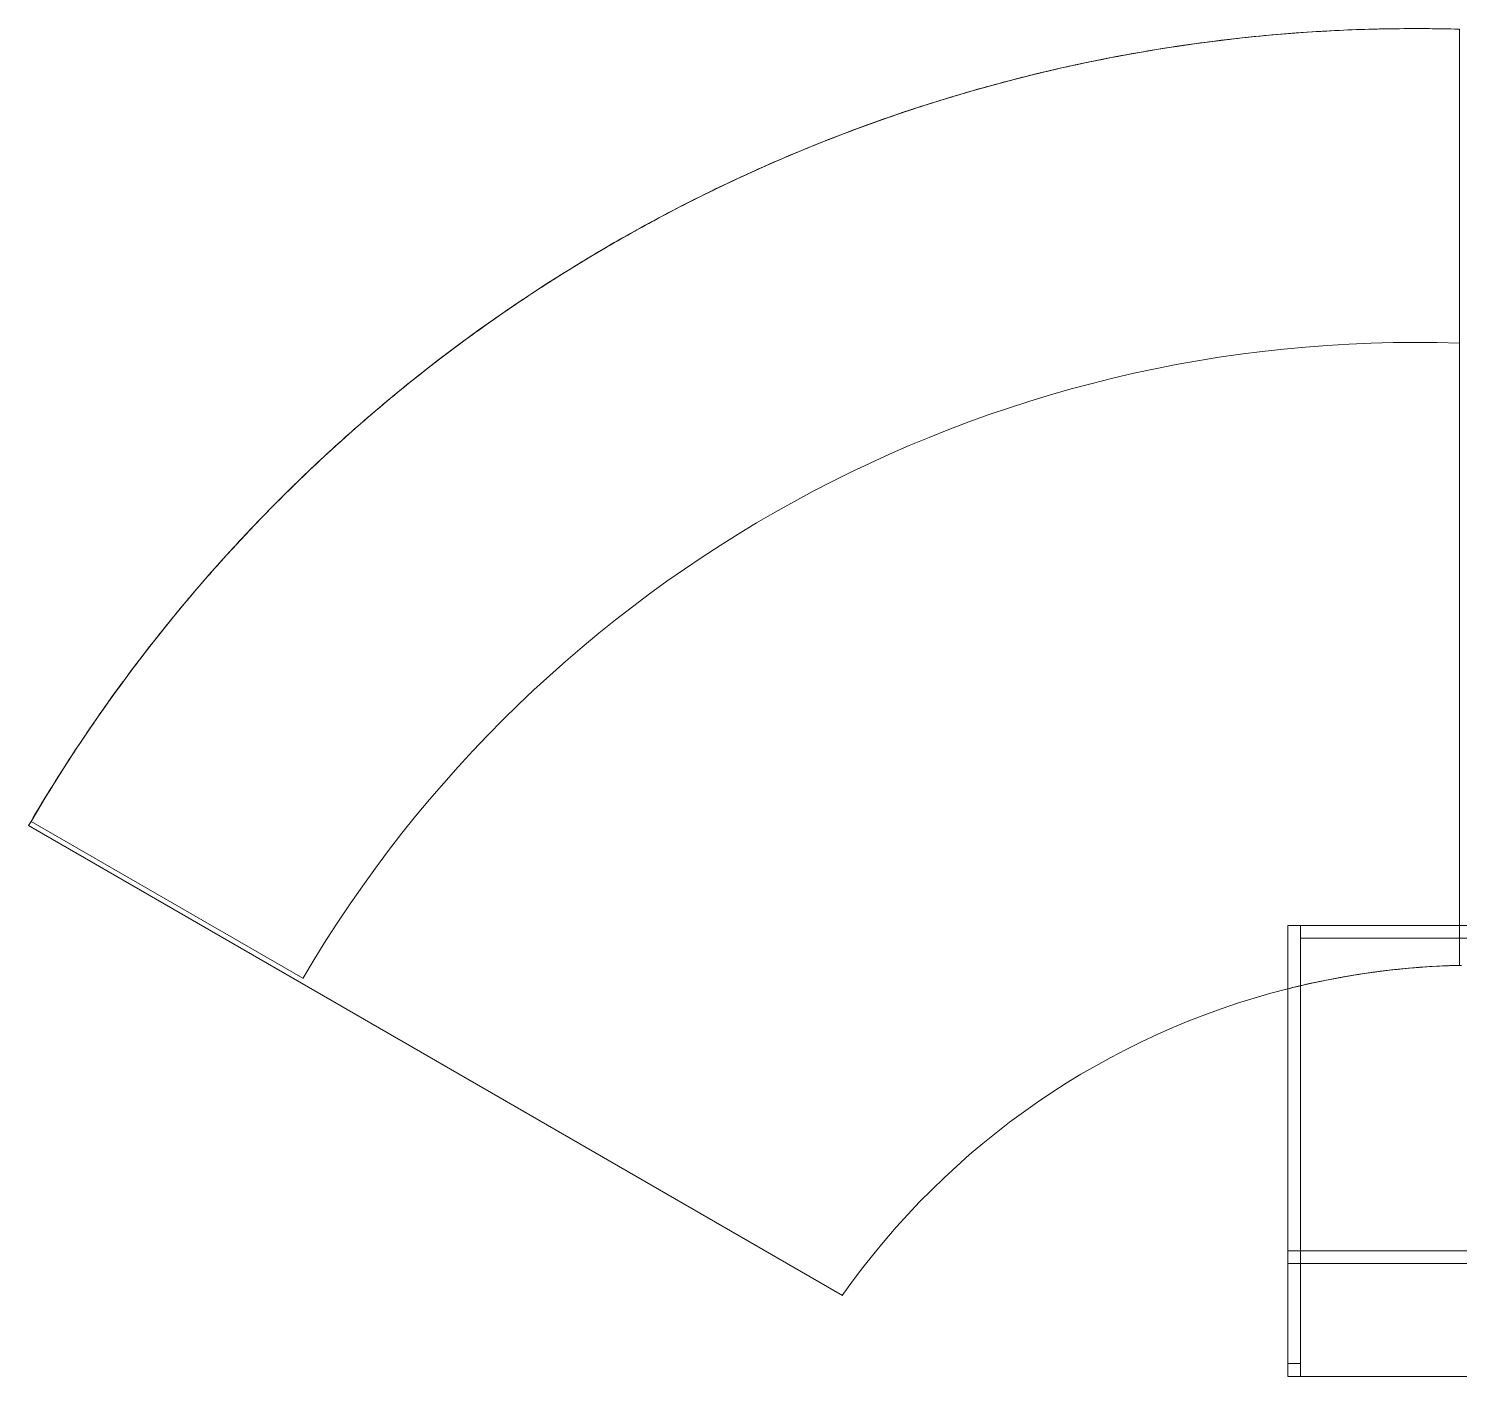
# Model space of a CAD drawing. Header units: millimetres. Extents: x 1322 to 199238, y -8553 to 29000.
# Drawn here: x 26390 to 27735, y 19382 to 20649 of the extents above; entities that cross this region are included whole.
import ezdxf

# ---------------------------------------------------------------- set-up
doc = ezdxf.new("R2010")
doc.units = ezdxf.units.MM
doc.layers.add('I-FURN-1', color=7, linetype='Continuous', lineweight=9, true_color=0xf0f0f0)

# ---------------------------------------------------------------- blocks, each defined once
blk = doc.blocks.new('Кофетейбл Leger _Minotti_ - 1_74-25577647-План размещения напольных электротехнических лючков и розеток 1 этажа в осях 23_1-33')
at = {"layer": 'I-FURN-1'}
for p, q in [((212, 275), (-212, 275)), ((-212, 275), (-212, -275)), ((-212, -275), (-212, 275)), ((-212, 275), (212, 275)), ((-200, 275), (-212, 275)), ((-212, 275), (-212, 263)), ((-212, 263), (-212, 275)), ((-212, 275), (-200, 275)), ((-212, 275), (-212, 263)), ((-200, 275), (-212, 275)), ((-212, 275), (-200, 275)), ((-212, 263), (-212, 275)), ((212, 275), (-212, 275)), ((-212, 275), (-212, -275)), ((-212, 263), (-212, 275)), ((-212, 275), (-200, 275)), ((-106, 275), (-200, 275)), ((-200, 275), (-106, 275)), ((-200, 263), (-200, 275)), ((-200, 275), (-200, 263.3)), ((-200, 275), (-106, 275)), ((-94, 275), (-106, 275)), ((-106, 275), (-94, 275)), ((-106, 275), (-106, 263)), ((-94, 275), (-106, 275)), ((-106, 275), (-94, 275)), ((-106, 263), (-106, 275)), ((-106, 275), (-94, 275)), ((152, 275), (-94, 275)), ((-94, 275), (152, 275)), ((-94, 263), (-94, 275)), ((-94, 275), (-94, 263)), ((-94, 275), (212, 275)), ((212, 275), (152, 275)), ((152, 275), (212, 275)), ((212, -275), (212, 275)), ((212, 275), (212, -275)), ((212, 263), (212, 275)), ((212, 275), (212, 263)), ((212, -275), (212, 275)), ((212, 275), (212, -275)), ((-212, 263), (-200, 263)), ((-200, 263), (-212, 263)), ((-212, 263), (-200, 263)), ((-200, 263), (-212, 263)), ((-212, -263), (-212, 263)), ((-200, 263), (-106, 263)), ((-106, 263), (-200, 263)), ((-94, 263), (-106, 263)), ((-106, 263), (-106, -263)), ((-106, -263), (-106, 263)), ((-106, 263), (-94, 263)), ((-106, 263), (-94, 263)), ((-94, 263), (-106, 263)), ((-106, 263), (-94, 263)), ((-94, 263), (-106, 263)), ((-94, -263), (-94, 263)), ((-94, 263), (-94, -263)), ((-94, 263), (154.4, 263)), ((154.4, 263), (-94, 263)), ((154.4, 263), (212, 263)), ((200, 263), (154.4, 263)), ((212, 263), (200, 263)), ((200, 263), (200, 205.5)), ((200, 205.5), (200, 263)), ((200, 263), (212, 263)), ((212, 263), (200, 263)), ((212, 208), (212, 263)), ((212, 263), (212, 208)), ((200, 205.1), (200, 200.5)), ((200, 200.5), (200, 205.1)), ((212, 201.1), (212, 207.5)), ((212, 207.5), (212, 201.1)), ((200, 200), (200, 117.6)), ((200, 117.6), (200, 200)), ((212, 119.4), (212, 200.6)), ((212, 200.6), (212, 119.4)), ((200, 117.3), (200, 113.7)), ((200, 113.7), (200, 117.3)), ((200, 113.3), (200, 111.6)), ((200, 111.6), (200, 113.3)), ((200, 111.6), (200, -263)), ((200, -263), (200, 111.6)), ((212, 113.7), (212, 118.9)), ((212, 118.9), (212, 113.7)), ((212, 111.6), (212, 113.1)), ((212, 113.1), (212, 111.6)), ((212, -263), (212, 111.6)), ((212, 111.6), (212, -263)), ((-200, -263), (-212, -263)), ((-212, -263), (-212, -275)), ((-212, -275), (-212, -263)), ((-212, -263), (-200, -263)), ((-212, -263), (-212, -275)), ((-200, -263), (-212, -263)), ((-212, -263), (-200, -263)), ((-212, -275), (-212, -263)), ((-212, -275), (-212, -263)), ((-106, -263), (-200, -263)), ((-200, -263), (-106, -263)), ((-200, -275), (-200, -263)), ((-200, -263), (-200, -274.7)), ((-106, -263), (-94, -263)), ((-94, -263), (-106, -263)), ((-94, -263), (-106, -263)), ((-106, -263), (-94, -263)), ((-106, -263), (-106, -275)), ((-94, -263), (-106, -263)), ((-106, -263), (-94, -263)), ((-106, -275), (-106, -263)), ((174.4, -263), (-94, -263)), ((-94, -263), (174.4, -263)), ((-94, -275), (-94, -263)), ((-94, -263), (-94, -275)), ((212, -263), (174.4, -263)), ((174.4, -263), (200, -263)), ((200, -263), (212, -263)), ((212, -263), (200, -263)), ((200, -263), (212, -263)), ((212, -275), (212, -263)), ((212, -263), (212, -275)), ((-212, -275), (212, -275)), ((212, -275), (-212, -275)), ((-212, -275), (-200, -275)), ((-200, -275), (-212, -275)), ((-212, -275), (-200, -275)), ((-200, -275), (-212, -275)), ((-212, -275), (212, -275)), ((-200, -275), (-212, -275)), ((-200, -275), (-106, -275)), ((-106, -275), (-200, -275)), ((-106, -275), (-200, -275)), ((-106, -275), (-94, -275)), ((-94, -275), (-106, -275)), ((-106, -275), (-94, -275)), ((-94, -275), (-106, -275)), ((-94, -275), (-106, -275)), ((-94, -275), (174.4, -275)), ((174.4, -275), (-94, -275)), ((212, -275), (-94, -275)), ((174.4, -275), (212, -275)), ((212, -275), (174.4, -275))]:
    blk.add_line(p, q, dxfattribs=at)
blk = doc.blocks.new('Semeystvo1 - 1_31-26872179-План размещения напольных электротехнических лючков и розеток 1 этажа в осях 23_1-33')
at = {"layer": 'I-FURN-1'}
for p, q in [((-3283.7, 598.9), (-3283.7, 894)), ((-3283.7, 894), (-3283.7, 598.9)), ((-3283.7, 598.9), (-3283.7, 894)), ((-3283.7, 894), (-3283.7, 598.9)), ((-3617, 866.2), (-3618.3, 865.9)), ((-3618.3, 865.9), (-3617, 866.2)), ((-3748.7, 834), (-3750.3, 833.5)), ((-3750.3, 833.5), (-3748.7, 834)), ((-3811.9, 814), (-3813.2, 813.6)), ((-3813.2, 813.6), (-3811.9, 814)), ((-3809.3, 814.9), (-3811.8, 814.1)), ((-3811.8, 814.1), (-3809.3, 814.9)), ((-3877, 790.2), (-3879.3, 789.2)), ((-3879.3, 789.2), (-3877, 790.2)), ((-3936.9, 765.1), (-3938.5, 764.4)), ((-3938.5, 764.4), (-3936.9, 765.1)), ((-3935.2, 765.9), (-3936.8, 765.2)), ((-3936.8, 765.2), (-3935.2, 765.9)), ((-4057, 705.3), (-4058.9, 704.2)), ((-4058.9, 704.2), (-4057, 705.3)), ((-3283.7, 51.6), (-3283.7, 598.9)), ((-3283.7, 598.9), (-3283.7, 51.6)), ((-4279.7, 554.4), (-4281.3, 553.1)), ((-4281.3, 553.1), (-4279.7, 554.4)), ((-4279, 554.9), (-4280.1, 554)), ((-4280.1, 554), (-4279, 554.9)), ((-4379.1, 465.5), (-4380.3, 464.4)), ((-4380.3, 464.4), (-4379.1, 465.5)), ((-4470.9, 367.6), (-4472.1, 366.2)), ((-4472.1, 366.2), (-4470.9, 367.6)), ((-4554.4, 260.6), (-4555.3, 259.4)), ((-4555.3, 259.4), (-4554.4, 260.6)), ((-4553.6, 261.9), (-4554.7, 260.2)), ((-4554.7, 260.2), (-4553.6, 261.9)), ((-4553.6, 261.9), (-4554.4, 260.6)), ((-4554.4, 260.6), (-4553.6, 261.9)), ((-4626.5, 149.3), (-4371, 1.8)), ((-4371, 1.8), (-4626.5, 149.3)), ((-4628.8, 145.4), (-3863.8, -296.3)), ((-3863.8, -296.3), (-4628.8, 145.4)), ((-4628.8, 145.4), (-3863.8, -296.3)), ((-3863.8, -296.3), (-4628.8, 145.4)), ((-3283.7, 14), (-3283.7, 51.6)), ((-3283.7, 51.6), (-3283.7, 14)), ((-3283.7, 14), (-3281.6, 14)), ((-3281.6, 14), (-3283.7, 14))]:
    blk.add_line(p, q, dxfattribs=at)
for centre, radius, start, end in [((-3325.6, -613.4), 1508, 88.407, 149.6185), ((-3325.6, -613.4), 1508, 88.407, 149.6185), ((-3325.6, -613.4), 1508, 93.5223, 98.6091), ((-3325.6, -613.4), 1508, 93.5223, 98.6091), ((-3325.6, -613.4), 1508, 93.5229, 95.994), ((-3325.6, -613.4), 1508, 93.5229, 95.994), ((-3325.6, -613.4), 1508, 88.407, 93.508), ((-3325.6, -613.4), 1508, 88.407, 93.508), ((-3325.6, -613.4), 1508, 93.3037, 93.5085), ((-3325.6, -613.4), 1508, 93.3037, 93.5085), ((-3325.6, -613.4), 1508, 90.8872, 93.2962), ((-3325.6, -613.4), 1508, 90.8872, 93.2962), ((-3325.6, -613.4), 1508, 88.4147, 90.8483), ((-3325.6, -613.4), 1508, 88.4147, 90.8483), ((-3325.6, -613.4), 1508, 98.6376, 103.7092), ((-3325.6, -613.4), 1508, 98.6376, 103.7092), ((-3325.6, -613.4), 1508, 98.6386, 101.142), ((-3325.6, -613.4), 1508, 98.6386, 101.142), ((-3325.6, -613.4), 1508, 98.4388, 98.604), ((-3325.6, -613.4), 1508, 98.4388, 98.604), ((-3325.6, -613.4), 1508, 96.0363, 98.4243), ((-3325.6, -613.4), 1508, 96.0363, 98.4243), ((-3325.6, -613.4), 1508, 101.192, 103.5523), ((-3325.6, -613.4), 1508, 101.192, 103.5523), ((-3325.6, -613.4), 1508, 103.7529, 106.293), ((-3325.6, -613.4), 1508, 103.7529, 106.293), ((-3325.6, -613.4), 1508, 103.7529, 105.9206), ((-3325.6, -613.4), 1508, 103.7529, 105.9206), ((-3325.6, -613.4), 1508, 103.574, 103.7061), ((-3325.6, -613.4), 1508, 103.574, 103.7061), ((-3325.6, -613.4), 1508, 105.9206, 108.81), ((-3325.6, -613.4), 1508, 105.9206, 108.81), ((-3325.6, -613.4), 1508, 106.3582, 108.6804), ((-3325.6, -613.4), 1508, 106.3582, 108.6804), ((-3325.6, -613.4), 1508, 108.8687, 111.4482), ((-3325.6, -613.4), 1508, 108.8687, 111.4482), ((-3325.6, -613.4), 1508, 108.8681, 111.1098), ((-3325.6, -613.4), 1508, 108.8681, 111.1098), ((-3325.6, -613.4), 1508, 111.1098, 113.9109), ((-3325.6, -613.4), 1508, 111.1098, 113.9109), ((-3325.6, -613.4), 1508, 111.542, 113.8085), ((-3325.6, -613.4), 1508, 111.542, 113.8085), ((-3325.6, -613.4), 1508, 113.9843, 116.6097), ((-3325.6, -613.4), 1508, 113.9843, 116.6097), ((-3325.6, -613.4), 1508, 113.9834, 116.2695), ((-3325.6, -613.4), 1508, 113.9834, 116.2695), ((-3325.6, -613.4), 1508, 116.2695, 119.0118), ((-3325.6, -613.4), 1508, 116.2695, 119.0118), ((-3325.6, -613.4), 1508, 116.7597, 118.9365), ((-3325.6, -613.4), 1508, 116.7597, 118.9365), ((-3325.6, -613.4), 1508, 116.6097, 116.7597), ((-3325.6, -613.4), 1508, 116.6097, 116.7597), ((-3325.6, -613.4), 1508, 119.0998, 121.7807), ((-3325.6, -613.4), 1508, 119.0998, 121.7807), ((-3325.6, -613.4), 1508, 119.0987, 121.4134), ((-3325.6, -613.4), 1508, 119.0987, 121.4134), ((-3325.6, -613.4), 1508, 121.4134, 124.1128), ((-3325.6, -613.4), 1508, 121.4134, 124.1128), ((-3325.6, -613.4), 1508, 122.0548, 124.0158), ((-3325.6, -613.4), 1508, 122.0548, 124.0158), ((-3325.6, -613.4), 1508, 121.7807, 122.0548), ((-3325.6, -613.4), 1508, 121.7807, 122.0548), ((-3325.6, -613.4), 1508, 124.1148, 126.9677), ((-3325.6, -613.4), 1508, 124.1148, 126.9677), ((-3325.6, -613.4), 1508, 124.214, 126.5477), ((-3325.6, -613.4), 1508, 124.214, 126.5477), ((-3325.6, -613.4), 1213, 88.0195, 149.5257), ((-3325.6, -613.4), 1213, 88.0195, 149.5257), ((-3325.6, -613.4), 1508, 126.5477, 129.2138), ((-3325.6, -613.4), 1508, 126.5477, 129.2138), ((-3325.6, -613.4), 1508, 127.6044, 129.1707), ((-3325.6, -613.4), 1508, 127.6044, 129.1707), ((-3325.6, -613.4), 1508, 126.9677, 127.6044), ((-3325.6, -613.4), 1508, 126.9677, 127.6044), ((-3325.6, -613.4), 1508, 129.3298, 132.1843), ((-3325.6, -613.4), 1508, 129.3298, 132.1843), ((-3325.6, -613.4), 1508, 129.272, 131.6758), ((-3325.6, -613.4), 1508, 129.272, 131.6758), ((-3325.6, -613.4), 1508, 131.6758, 134.3148), ((-3325.6, -613.4), 1508, 131.6758, 134.3148), ((-3325.6, -613.4), 1508, 132.1843, 134.316), ((-3325.6, -613.4), 1508, 132.1843, 134.316), ((-3325.6, -613.4), 1508, 134.4452, 137.4661), ((-3325.6, -613.4), 1508, 134.4452, 137.4661), ((-3325.6, -613.4), 1508, 134.3801, 136.7998), ((-3325.6, -613.4), 1508, 134.3801, 136.7998), ((-3325.6, -613.4), 1508, 136.7998, 139.4159), ((-3325.6, -613.4), 1508, 136.7998, 139.4159), ((-3325.6, -613.4), 1508, 137.4661, 139.4163), ((-3325.6, -613.4), 1508, 137.4661, 139.4163), ((-3325.6, -613.4), 1508, 139.4882, 141.9207), ((-3325.6, -613.4), 1508, 139.4882, 141.9207), ((-3325.6, -613.4), 1508, 139.56, 141.2522), ((-3325.6, -613.4), 1508, 139.56, 141.2522), ((-3325.6, -613.4), 1508, 141.2522, 144.5172), ((-3325.6, -613.4), 1508, 141.2522, 144.5172), ((-3325.6, -613.4), 1508, 141.9207, 144.517), ((-3325.6, -613.4), 1508, 141.9207, 144.517), ((-3325.6, -613.4), 1508, 144.5963, 147.0394), ((-3325.6, -613.4), 1508, 144.5963, 147.0394), ((-3325.6, -613.4), 1508, 144.674, 146.6632), ((-3325.6, -613.4), 1508, 144.674, 146.6632), ((-3325.6, -613.4), 1508, 146.6632, 149.6182), ((-3325.6, -613.4), 1508, 146.6632, 149.6182), ((-3325.6, -613.4), 1508, 147.0394, 149.6182), ((-3325.6, -613.4), 1508, 147.0394, 149.6182), ((-3325.6, -613.4), 1508, 149.6182, 149.7904), ((-3325.6, -613.4), 1508, 149.6182, 149.7904), ((-3325.6, -613.4), 1508, 149.6182, 149.7904), ((-3325.6, -613.4), 1508, 149.6182, 149.7904), ((-3266.1, -716.4), 730.6, 91.3753, 104.1781), ((-3266.1, -716.4), 730.6, 91.3753, 104.1781), ((-3266.1, -716.4), 730.6, 91.3753, 103.2174), ((-3266.1, -716.4), 730.6, 91.3753, 98.0656), ((-3266.1, -716.4), 730.6, 98.0656, 104.1781), ((-3266.1, -716.4), 730.6, 104.1781, 144.8978), ((-3266.1, -716.4), 730.6, 104.1781, 144.8978), ((-3266.1, -716.4), 730.6, 104.1781, 144.8978), ((-3266.1, -716.4), 730.6, 104.1781, 144.8978), ((-3266.1, -716.4), 730.6, 103.2174, 104.1781)]:
    blk.add_arc(centre, radius, start, end, dxfattribs=at)

msp = doc.modelspace()

# ---------------------------------------------------------------- block references
at = {"layer": 'I-FURN-1'}
msp.add_blockref('Semeystvo1 - 1_31-26872179-План размещения напольных электротехнических лючков и розеток 1 этажа в осях 23_1-33', (31018.7, 19754), dxfattribs=at)
at = {"layer": 'I-FURN-1', "rotation": 90.00000000000014}
msp.add_blockref('Кофетейбл Leger _Minotti_ - 1_74-25577647-План размещения напольных электротехнических лючков и розеток 1 этажа в осях 23_1-33', (27848.7, 19593.6), dxfattribs=at)

doc.saveas('drawing.dxf')
